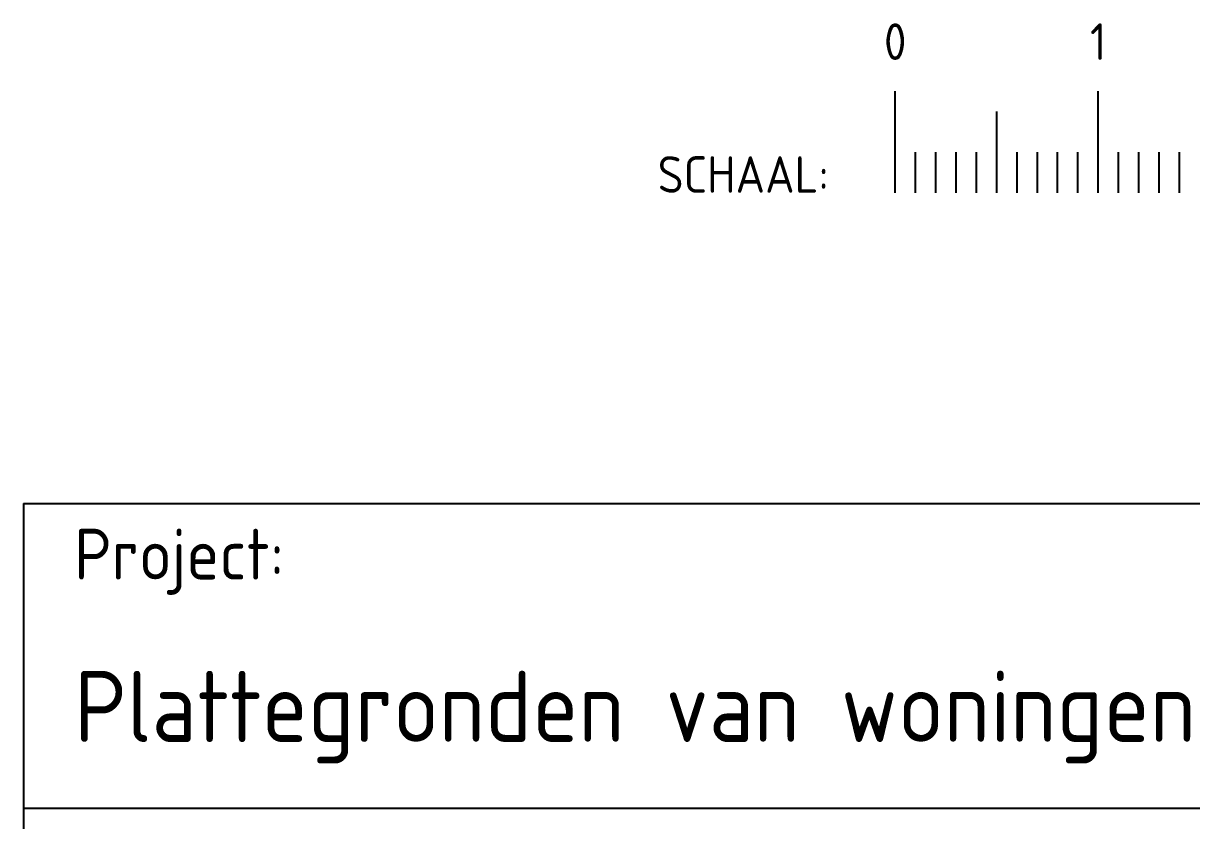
# Model space of a CAD drawing. Header units: millimetres. Extents: x -6000 to 67338, y -125 to 21000.
# Drawn here: x 49338 to 55092, y 3938 to 7863 of the extents above; entities that cross this region are included whole.
import ezdxf
from ezdxf.enums import TextEntityAlignment as Align

# ---------------------------------------------------------------- set-up
doc = ezdxf.new("R2010")
doc.units = ezdxf.units.MM
doc.header["$LTSCALE"] = 50
for name, color, linetype in [('00ATT035', 3, 'Continuous'), ('BL$4----', 7, 'Continuous'), ('BL$6----', 7, 'Continuous')]:
    doc.layers.add(name, color=color, linetype=linetype)
doc.styles.add('STABICAD-018', font='ISOCP.SHX', dxfattribs={"height": 90})
doc.styles.add('STABICAD-025', font='ISOCP.SHX', dxfattribs={"height": 125})
doc.styles.add('STABICAD-035', font='ISOCP.SHX', dxfattribs={"height": 175})
doc.styles.add('STABICAD-050', font='ISOCP.SHX', dxfattribs={"height": 250})

# ---------------------------------------------------------------- blocks, each defined once
blk = doc.blocks.new('Title block')
at = {"color": 7, "linetype": 'Continuous'}
for p, q in [((-180, 55), (-180, 10)), ((-180, 55), (-10, 55)), ((-180, 40), (-10, 40))]:
    blk.add_line(p, q, dxfattribs=at)
at = {"linetype": 'Continuous', "style": 'STABICAD-025'}
blk.add_text('Project:', height=2.5, dxfattribs=at).set_placement((-177.5, 52.5), align=Align.MIDDLE_LEFT)
at = {"linetype": 'Continuous'}
for tag, height, style, p in [('DW_DISCIPLINE', 2.5, 'STABICAD-025', (-40, 52.5)), ('DW_PHASE', 2.5, 'STABICAD-025', (-40, 47.5)), ('PR_DESCRIPTION', 3.5, 'STABICAD-035', (-177.5, 45)), ('DW_TYPE', 2.5, 'STABICAD-025', (-40, 42.5)), ('DW_DATE', 2.5, 'STABICAD-025', (-40, 37.5)), ('DW_DESCRIPTION', 2.5, 'STABICAD-025', (-177.5, 33.3)), ('DW_INITIALS', 2.5, 'STABICAD-025', (-40, 32.5)), ('DW_DESCRIPTION2', 2.5, 'STABICAD-025', (-177.5, 29.2)), ('DW_SCALE', 2.5, 'STABICAD-025', (-40, 27.5)), ('DW_PAPERSIZE', 5, 'STABICAD-050', (-41.5, 15)), ('MOD_CODE_', 5, 'STABICAD-050', (-24.5, 15))]:
    blk.add_attdef(tag, text='', height=height, dxfattribs=dict(at, style=style)).set_placement(p, align=Align.MIDDLE_LEFT)
at = {"linetype": 'Continuous', "style": 'STABICAD-025'}
blk.add_attdef('DW_NAME', text='', height=2.5, dxfattribs=at).set_placement((-12.5, 3.75), align=Align.RIGHT)
blk = doc.blocks.new('ST_SCALE_BAR_100')
at = {"color": 0, "linetype": 'Continuous'}
for p, q in [((0, 0), (0, 5)), ((10, 0), (10, 5)), ((10, 0), (10, 5)), ((5, 0), (5, 4)), ((1, 0), (1, 2)), ((2, 0), (2, 2)), ((3, 0), (3, 2)), ((4, 0), (4, 2)), ((6, 0), (6, 2)), ((7, 0), (7, 2)), ((8, 0), (8, 2)), ((9, 0), (9, 2)), ((11, 0), (11, 2)), ((12, 0), (12, 2)), ((13, 0), (13, 2)), ((14, 0), (14, 2))]:
    blk.add_line(p, q, dxfattribs=at)
at = {"color": 0, "linetype": 'Continuous', "style": 'STABICAD-018'}
for s, p in [('0', (0, 6)), ('1', (10, 6))]:
    blk.add_text(s, height=1.8, dxfattribs=at).set_placement(p, align=Align.BOTTOM_CENTER)
blk.add_text('SCHAAL:', height=1.8, dxfattribs=at).set_placement((-11.702, 0))

msp = doc.modelspace()

# ---------------------------------------------------------------- block references
at = {"layer": 'BL$4----'}
ref = msp.add_blockref('Title block', (67337.8, 0), dxfattribs=dict(at, xscale=100, yscale=100, zscale=100))
ref.add_attrib('PR_DESCRIPTION', 'Plattegronden van woningen', dxfattribs={"layer": '00ATT035', "linetype": 'Continuous', "height": 350, "style": 'STABICAD-035'}).set_placement((49587.8, 4500), align=Align.MIDDLE_LEFT)
at = {"layer": 'BL$6----', "xscale": 100, "yscale": 100, "zscale": 100}
msp.add_blockref('ST_SCALE_BAR_100', (53632.2, 7029.3), dxfattribs=at)

doc.saveas('drawing.dxf')
